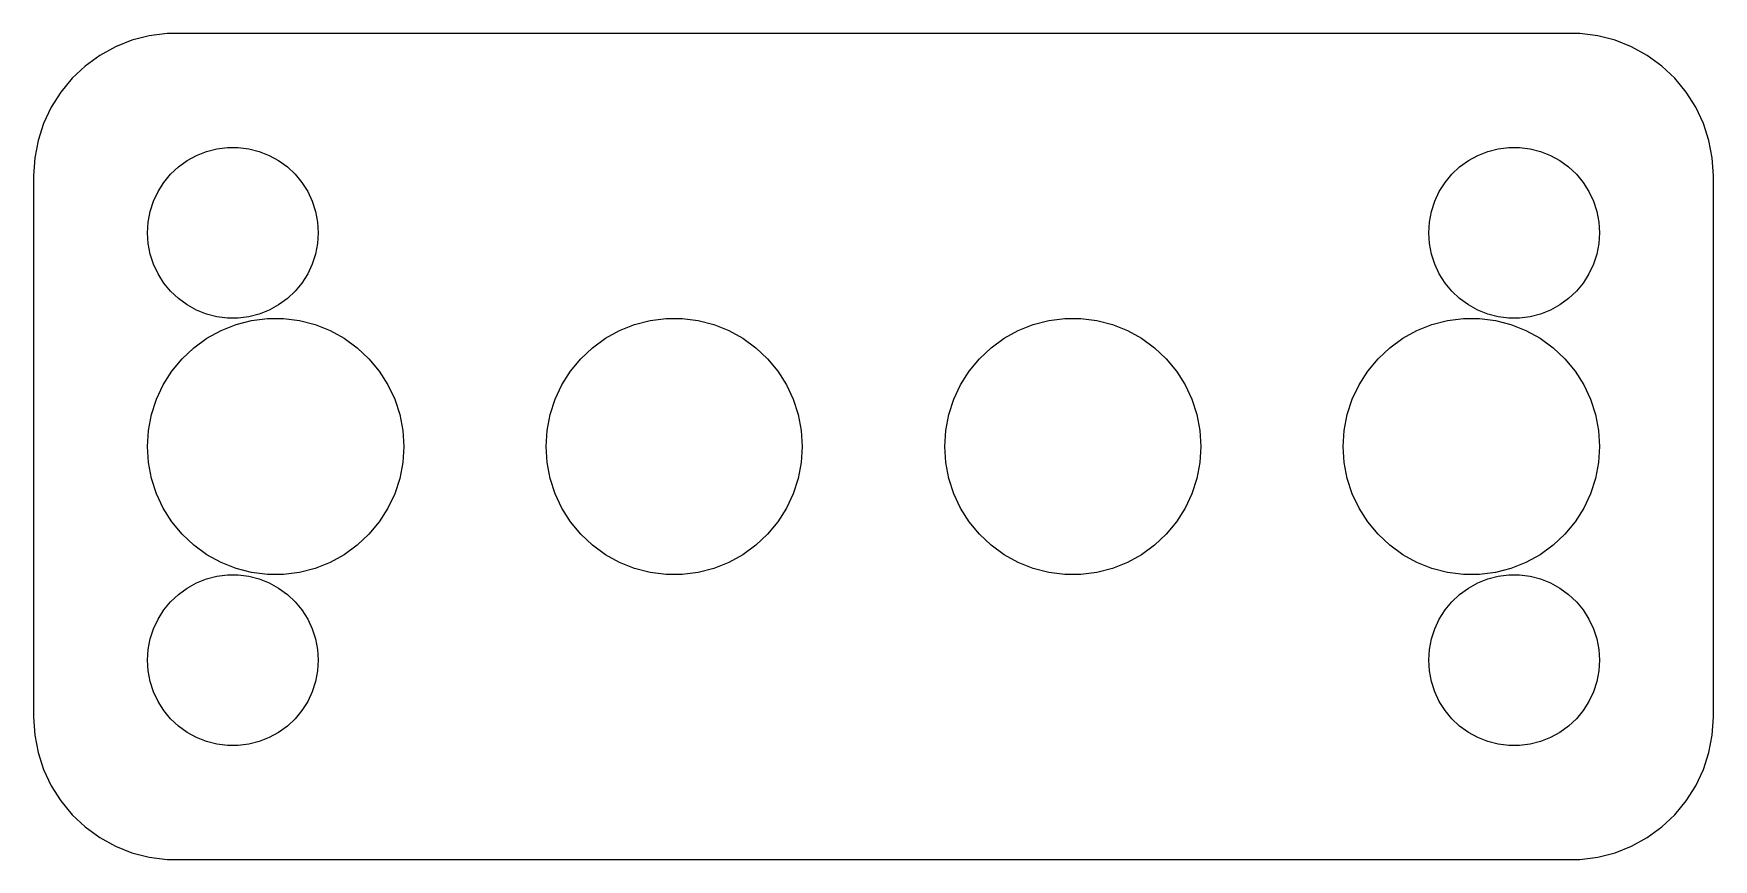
# Model space of a CAD drawing. Header units: metres. Extents: x -29.5 to 29.5, y -14.5 to 14.5.
import ezdxf

# ---------------------------------------------------------------- set-up
doc = ezdxf.new("R2010")
doc.units = ezdxf.units.M

msp = doc.modelspace()

# ---------------------------------------------------------------- linework, layer by layer
for p, q in [((-26.0451, 14.2553), (-26.6289, 14.0241)), ((-25.4369, 14.4114), (-26.0451, 14.2553)), ((-24.8139, 14.4901), (-25.4369, 14.4114)), ((24.8139, 14.4901), (-24.8139, 14.4901)), ((25.4369, 14.4114), (24.8139, 14.4901)), ((26.0451, 14.2553), (25.4369, 14.4114)), ((26.6289, 14.0241), (26.0451, 14.2553)), ((-27.1791, 13.7216), (-27.6871, 13.3526)), ((-26.6289, 14.0241), (-27.1791, 13.7216)), ((27.1791, 13.7216), (26.6289, 14.0241)), ((27.6871, 13.3526), (27.1791, 13.7216)), ((-27.6871, 13.3526), (-28.1448, 12.9227)), ((28.1448, 12.9227), (27.6871, 13.3526)), ((-28.5451, 12.4389), (-28.8815, 11.9088)), ((-28.1448, 12.9227), (-28.5451, 12.4389)), ((28.5451, 12.4389), (28.1448, 12.9227)), ((28.8815, 11.9088), (28.5451, 12.4389)), ((-28.8815, 11.9088), (-29.1489, 11.3406)), ((29.1489, 11.3406), (28.8815, 11.9088)), ((-29.1489, 11.3406), (-29.3429, 10.7434)), ((29.3429, 10.7434), (29.1489, 11.3406)), ((-29.3429, 10.7434), (-29.4606, 10.1267)), ((29.4606, 10.1267), (29.3429, 10.7434)), ((-29.4606, 10.1267), (-29.5, 9.5)), ((-24.4123, 9.81154), (-24.1075, 10.033)), ((-24.1075, 10.033), (-23.7773, 10.2145)), ((-23.7773, 10.2145), (-23.427, 10.3532)), ((-23.427, 10.3532), (-23.0621, 10.4469)), ((-23.0621, 10.4469), (-22.6884, 10.4941)), ((-22.6884, 10.4941), (-22.3116, 10.4941)), ((-22.3116, 10.4941), (-21.9379, 10.4469)), ((-21.9379, 10.4469), (-21.5729, 10.3532)), ((-21.5729, 10.3532), (-21.2227, 10.2145)), ((-21.2227, 10.2145), (-20.8925, 10.033)), ((-20.8925, 10.033), (-20.5877, 9.81154)), ((20.5877, 9.81154), (20.8925, 10.033)), ((20.8925, 10.033), (21.2227, 10.2145)), ((21.2227, 10.2145), (21.5729, 10.3532)), ((21.5729, 10.3532), (21.9379, 10.4469)), ((21.9379, 10.4469), (22.3116, 10.4941)), ((22.3116, 10.4941), (22.6884, 10.4941)), ((22.6884, 10.4941), (23.0621, 10.4469)), ((23.0621, 10.4469), (23.427, 10.3532)), ((23.427, 10.3532), (23.7773, 10.2145)), ((23.7773, 10.2145), (24.1075, 10.033)), ((24.1075, 10.033), (24.4123, 9.81154)), ((29.5, 9.5), (29.4606, 10.1267)), ((-29.5, 9.5), (-29.5, -9.5)), ((-24.927, 9.26335), (-24.6869, 9.55363)), ((-24.6869, 9.55363), (-24.4123, 9.81154)), ((-20.5877, 9.81154), (-20.3131, 9.55363)), ((-20.3131, 9.55363), (-20.0729, 9.26335)), ((20.0729, 9.26335), (20.3131, 9.55363)), ((20.3131, 9.55363), (20.5877, 9.81154)), ((24.4123, 9.81154), (24.6869, 9.55363)), ((24.6869, 9.55363), (24.927, 9.26335)), ((29.5, -9.5), (29.5, 9.5)), ((-25.2893, 8.60437), (-25.1289, 8.94525)), ((-25.1289, 8.94525), (-24.927, 9.26335)), ((-20.0729, 9.26335), (-19.8711, 8.94525)), ((-19.8711, 8.94525), (-19.7107, 8.60437)), ((19.7107, 8.60437), (19.8711, 8.94525)), ((19.8711, 8.94525), (20.0729, 9.26335)), ((24.927, 9.26335), (25.1289, 8.94525)), ((25.1289, 8.94525), (25.2893, 8.60437)), ((-25.4057, 8.24606), (-25.2893, 8.60437)), ((-19.7107, 8.60437), (-19.5942, 8.24606)), ((19.5942, 8.24606), (19.7107, 8.60437)), ((25.2893, 8.60437), (25.4057, 8.24606)), ((-25.5, 7.5), (-25.4763, 7.87599)), ((-25.4763, 7.87599), (-25.4057, 8.24606)), ((-19.5942, 8.24606), (-19.5237, 7.87599)), ((-19.5237, 7.87599), (-19.5, 7.5)), ((19.5, 7.5), (19.5237, 7.87599)), ((19.5237, 7.87599), (19.5942, 8.24606)), ((25.4057, 8.24606), (25.4763, 7.87599)), ((25.4763, 7.87599), (25.5, 7.5)), ((-25.4763, 7.12399), (-25.5, 7.5)), ((-25.4057, 6.75392), (-25.4763, 7.12399)), ((-19.5237, 7.12399), (-19.5942, 6.75392)), ((-19.5, 7.5), (-19.5237, 7.12399)), ((19.5237, 7.12399), (19.5, 7.5)), ((19.5942, 6.75392), (19.5237, 7.12399)), ((25.4763, 7.12399), (25.4057, 6.75392)), ((25.5, 7.5), (25.4763, 7.12399)), ((-25.2893, 6.39561), (-25.4057, 6.75392)), ((-19.5942, 6.75392), (-19.7107, 6.39561)), ((19.7107, 6.39561), (19.5942, 6.75392)), ((25.4057, 6.75392), (25.2893, 6.39561)), ((-25.1289, 6.05473), (-25.2893, 6.39561)), ((-24.927, 5.73663), (-25.1289, 6.05473)), ((-19.8711, 6.05473), (-20.0729, 5.73663)), ((-19.7107, 6.39561), (-19.8711, 6.05473)), ((19.8711, 6.05473), (19.7107, 6.39561)), ((20.0729, 5.73663), (19.8711, 6.05473)), ((25.1289, 6.05473), (24.927, 5.73663)), ((25.2893, 6.39561), (25.1289, 6.05473)), ((-24.6869, 5.44635), (-24.927, 5.73663)), ((-24.4123, 5.18845), (-24.6869, 5.44635)), ((-20.3131, 5.44635), (-20.5877, 5.18845)), ((-20.0729, 5.73663), (-20.3131, 5.44635)), ((20.3131, 5.44635), (20.0729, 5.73663)), ((20.5877, 5.18845), (20.3131, 5.44635)), ((24.6869, 5.44635), (24.4123, 5.18845)), ((24.927, 5.73663), (24.6869, 5.44635)), ((-24.1075, 4.96701), (-24.4123, 5.18845)), ((-23.7773, 4.78551), (-24.1075, 4.96701)), ((-23.427, 4.64682), (-23.7773, 4.78551)), ((-21.2227, 4.78551), (-21.5729, 4.64682)), ((-20.8925, 4.96701), (-21.2227, 4.78551)), ((-20.5877, 5.18845), (-20.8925, 4.96701)), ((20.8925, 4.96701), (20.5877, 5.18845)), ((21.2227, 4.78551), (20.8925, 4.96701)), ((21.5729, 4.64682), (21.2227, 4.78551)), ((23.7773, 4.78551), (23.427, 4.64682)), ((24.1075, 4.96701), (23.7773, 4.78551)), ((24.4123, 5.18845), (24.1075, 4.96701)), ((-23.0621, 4.55313), (-23.427, 4.64682)), ((-22.6884, 4.50591), (-23.0621, 4.55313)), ((-22.916, 4.07172), (-22.3906, 4.27974)), ((-22.3116, 4.50591), (-22.6884, 4.50591)), ((-22.3906, 4.27974), (-21.8432, 4.42029)), ((-21.9379, 4.55313), (-22.3116, 4.50591)), ((-21.5729, 4.64682), (-21.9379, 4.55313)), ((-21.8432, 4.42029), (-21.2825, 4.49112)), ((-21.2825, 4.49112), (-20.7174, 4.49112)), ((-20.7174, 4.49112), (-20.1568, 4.42029)), ((-20.1568, 4.42029), (-19.6094, 4.27974)), ((-19.6094, 4.27974), (-19.084, 4.07172)), ((-8.916, 4.07172), (-8.39056, 4.27974)), ((-8.39056, 4.27974), (-7.8432, 4.42029)), ((-7.8432, 4.42029), (-7.28255, 4.49112)), ((-7.28255, 4.49112), (-6.71744, 4.49112)), ((-6.71744, 4.49112), (-6.15678, 4.42029)), ((-6.15678, 4.42029), (-5.60942, 4.27974)), ((-5.60942, 4.27974), (-5.08398, 4.07172)), ((5.08398, 4.07172), (5.60942, 4.27974)), ((5.60942, 4.27974), (6.15678, 4.42029)), ((6.15678, 4.42029), (6.71744, 4.49112)), ((6.71744, 4.49112), (7.28255, 4.49112)), ((7.28255, 4.49112), (7.8432, 4.42029)), ((7.8432, 4.42029), (8.39056, 4.27974)), ((8.39056, 4.27974), (8.916, 4.07172)), ((19.084, 4.07172), (19.6094, 4.27974)), ((19.6094, 4.27974), (20.1568, 4.42029)), ((20.1568, 4.42029), (20.7174, 4.49112)), ((20.7174, 4.49112), (21.2825, 4.49112)), ((21.2825, 4.49112), (21.8432, 4.42029)), ((21.9379, 4.55313), (21.5729, 4.64682)), ((21.8432, 4.42029), (22.3906, 4.27974)), ((22.3116, 4.50591), (21.9379, 4.55313)), ((22.6884, 4.50591), (22.3116, 4.50591)), ((22.3906, 4.27974), (22.916, 4.07172)), ((23.0621, 4.55313), (22.6884, 4.50591)), ((23.427, 4.64682), (23.0621, 4.55313)), ((-23.8684, 3.4673), (-23.4112, 3.79947)), ((-23.4112, 3.79947), (-22.916, 4.07172)), ((-19.084, 4.07172), (-18.5888, 3.79947)), ((-18.5888, 3.79947), (-18.1316, 3.4673)), ((-9.86839, 3.4673), (-9.41121, 3.79947)), ((-9.41121, 3.79947), (-8.916, 4.07172)), ((-5.08398, 4.07172), (-4.58878, 3.79947)), ((-4.58878, 3.79947), (-4.13159, 3.4673)), ((4.13159, 3.4673), (4.58878, 3.79947)), ((4.58878, 3.79947), (5.08398, 4.07172)), ((8.916, 4.07172), (9.41121, 3.79947)), ((9.41121, 3.79947), (9.86839, 3.4673)), ((18.1316, 3.4673), (18.5888, 3.79947)), ((18.5888, 3.79947), (19.084, 4.07172)), ((22.916, 4.07172), (23.4112, 3.79947)), ((23.4112, 3.79947), (23.8684, 3.4673)), ((-24.6406, 2.64502), (-24.2803, 3.08046)), ((-24.2803, 3.08046), (-23.8684, 3.4673)), ((-18.1316, 3.4673), (-17.7196, 3.08046)), ((-17.7196, 3.08046), (-17.3594, 2.64502)), ((-10.6406, 2.64502), (-10.2803, 3.08046)), ((-10.2803, 3.08046), (-9.86839, 3.4673)), ((-4.13159, 3.4673), (-3.71964, 3.08046)), ((-3.71964, 3.08046), (-3.35942, 2.64502)), ((3.35942, 2.64502), (3.71964, 3.08046)), ((3.71964, 3.08046), (4.13159, 3.4673)), ((9.86839, 3.4673), (10.2803, 3.08046)), ((10.2803, 3.08046), (10.6406, 2.64502)), ((17.3594, 2.64502), (17.7196, 3.08046)), ((17.7196, 3.08046), (18.1316, 3.4673)), ((23.8684, 3.4673), (24.2803, 3.08046)), ((24.2803, 3.08046), (24.6406, 2.64502)), ((-24.9434, 2.16788), (-24.6406, 2.64502)), ((-17.3594, 2.64502), (-17.0566, 2.16788)), ((-10.9434, 2.16788), (-10.6406, 2.64502)), ((-3.35942, 2.64502), (-3.05661, 2.16788)), ((3.05661, 2.16788), (3.35942, 2.64502)), ((10.6406, 2.64502), (10.9434, 2.16788)), ((17.0566, 2.16788), (17.3594, 2.64502)), ((24.6406, 2.64502), (24.9434, 2.16788)), ((-25.184, 1.65656), (-24.9434, 2.16788)), ((-17.0566, 2.16788), (-16.816, 1.65656)), ((-11.184, 1.65656), (-10.9434, 2.16788)), ((-3.05661, 2.16788), (-2.81599, 1.65656)), ((2.81599, 1.65656), (3.05661, 2.16788)), ((10.9434, 2.16788), (11.184, 1.65656)), ((16.816, 1.65656), (17.0566, 2.16788)), ((24.9434, 2.16788), (25.184, 1.65656)), ((-25.3586, 1.11909), (-25.184, 1.65656)), ((-16.816, 1.65656), (-16.6414, 1.11909)), ((-11.3586, 1.11909), (-11.184, 1.65656)), ((-2.81599, 1.65656), (-2.64137, 1.11909)), ((2.64137, 1.11909), (2.81599, 1.65656)), ((11.184, 1.65656), (11.3586, 1.11909)), ((16.6414, 1.11909), (16.816, 1.65656)), ((25.184, 1.65656), (25.3586, 1.11909)), ((-25.4645, 0.564), (-25.3586, 1.11909)), ((-16.6414, 1.11909), (-16.5355, 0.564)), ((-11.4645, 0.564), (-11.3586, 1.11909)), ((-2.64137, 1.11909), (-2.53548, 0.564)), ((2.53548, 0.564), (2.64137, 1.11909)), ((11.3586, 1.11909), (11.4645, 0.564)), ((16.5355, 0.564), (16.6414, 1.11909)), ((25.3586, 1.11909), (25.4645, 0.564)), ((-25.5, 0), (-25.4645, 0.564)), ((-25.4645, -0.564), (-25.5, 0)), ((-16.5355, 0.564), (-16.5, 0)), ((-16.5, 0), (-16.5355, -0.564)), ((-11.5, 0), (-11.4645, 0.564)), ((-11.4645, -0.564), (-11.5, 0)), ((-2.53548, 0.564), (-2.5, 0)), ((-2.5, 0), (-2.53548, -0.564)), ((2.5, 0), (2.53548, 0.564)), ((2.53548, -0.564), (2.5, 0)), ((11.4645, 0.564), (11.5, 0)), ((11.5, 0), (11.4645, -0.564)), ((16.5, 0), (16.5355, 0.564)), ((16.5355, -0.564), (16.5, 0)), ((25.4645, 0.564), (25.5, 0)), ((25.5, 0), (25.4645, -0.564)), ((-25.3586, -1.11909), (-25.4645, -0.564)), ((-16.5355, -0.564), (-16.6414, -1.11909)), ((-11.3586, -1.11909), (-11.4645, -0.564)), ((-2.53548, -0.564), (-2.64137, -1.11909)), ((2.64137, -1.11909), (2.53548, -0.564)), ((11.4645, -0.564), (11.3586, -1.11909)), ((16.6414, -1.11909), (16.5355, -0.564)), ((25.4645, -0.564), (25.3586, -1.11909)), ((-25.184, -1.65656), (-25.3586, -1.11909)), ((-16.6414, -1.11909), (-16.816, -1.65656)), ((-11.184, -1.65656), (-11.3586, -1.11909)), ((-2.64137, -1.11909), (-2.81599, -1.65656)), ((2.81599, -1.65656), (2.64137, -1.11909)), ((11.3586, -1.11909), (11.184, -1.65656)), ((16.816, -1.65656), (16.6414, -1.11909)), ((25.3586, -1.11909), (25.184, -1.65656)), ((-24.9434, -2.16788), (-25.184, -1.65656)), ((-16.816, -1.65656), (-17.0566, -2.16788)), ((-10.9434, -2.16788), (-11.184, -1.65656)), ((-2.81599, -1.65656), (-3.05661, -2.16788)), ((3.05661, -2.16788), (2.81599, -1.65656)), ((11.184, -1.65656), (10.9434, -2.16788)), ((17.0566, -2.16788), (16.816, -1.65656)), ((25.184, -1.65656), (24.9434, -2.16788)), ((-24.6406, -2.64502), (-24.9434, -2.16788)), ((-17.0566, -2.16788), (-17.3594, -2.64502)), ((-10.6406, -2.64502), (-10.9434, -2.16788)), ((-3.05661, -2.16788), (-3.35942, -2.64502)), ((3.35942, -2.64502), (3.05661, -2.16788)), ((10.9434, -2.16788), (10.6406, -2.64502)), ((17.3594, -2.64502), (17.0566, -2.16788)), ((24.9434, -2.16788), (24.6406, -2.64502)), ((-24.2803, -3.08046), (-24.6406, -2.64502)), ((-17.3594, -2.64502), (-17.7196, -3.08046)), ((-10.2803, -3.08046), (-10.6406, -2.64502)), ((-3.35942, -2.64502), (-3.71964, -3.08046)), ((3.71964, -3.08046), (3.35942, -2.64502)), ((10.6406, -2.64502), (10.2803, -3.08046)), ((17.7196, -3.08046), (17.3594, -2.64502)), ((24.6406, -2.64502), (24.2803, -3.08046)), ((-23.8684, -3.4673), (-24.2803, -3.08046)), ((-23.4112, -3.79947), (-23.8684, -3.4673)), ((-18.1316, -3.4673), (-18.5888, -3.79947)), ((-17.7196, -3.08046), (-18.1316, -3.4673)), ((-9.86839, -3.4673), (-10.2803, -3.08046)), ((-9.41121, -3.79947), (-9.86839, -3.4673)), ((-4.13159, -3.4673), (-4.58878, -3.79947)), ((-3.71964, -3.08046), (-4.13159, -3.4673)), ((4.13159, -3.4673), (3.71964, -3.08046)), ((4.58878, -3.79947), (4.13159, -3.4673)), ((9.86839, -3.4673), (9.41121, -3.79947)), ((10.2803, -3.08046), (9.86839, -3.4673)), ((18.1316, -3.4673), (17.7196, -3.08046)), ((18.5888, -3.79947), (18.1316, -3.4673)), ((23.8684, -3.4673), (23.4112, -3.79947)), ((24.2803, -3.08046), (23.8684, -3.4673)), ((-22.916, -4.07172), (-23.4112, -3.79947)), ((-22.3906, -4.27974), (-22.916, -4.07172)), ((-19.084, -4.07172), (-19.6094, -4.27974)), ((-18.5888, -3.79947), (-19.084, -4.07172)), ((-8.916, -4.07172), (-9.41121, -3.79947)), ((-8.39056, -4.27974), (-8.916, -4.07172)), ((-5.08398, -4.07172), (-5.60942, -4.27974)), ((-4.58878, -3.79947), (-5.08398, -4.07172)), ((5.08398, -4.07172), (4.58878, -3.79947)), ((5.60942, -4.27974), (5.08398, -4.07172)), ((8.916, -4.07172), (8.39056, -4.27974)), ((9.41121, -3.79947), (8.916, -4.07172)), ((19.084, -4.07172), (18.5888, -3.79947)), ((19.6094, -4.27974), (19.084, -4.07172)), ((22.916, -4.07172), (22.3906, -4.27974)), ((23.4112, -3.79947), (22.916, -4.07172)), ((-23.7773, -4.78551), (-23.427, -4.64682)), ((-23.427, -4.64682), (-23.0621, -4.55313)), ((-23.0621, -4.55313), (-22.6884, -4.50591)), ((-22.6884, -4.50591), (-22.3116, -4.50591)), ((-21.8432, -4.42029), (-22.3906, -4.27974)), ((-22.3116, -4.50591), (-21.9379, -4.55313)), ((-21.9379, -4.55313), (-21.5729, -4.64682)), ((-21.2825, -4.49112), (-21.8432, -4.42029)), ((-21.5729, -4.64682), (-21.2227, -4.78551)), ((-20.7174, -4.49112), (-21.2825, -4.49112)), ((-20.1568, -4.42029), (-20.7174, -4.49112)), ((-19.6094, -4.27974), (-20.1568, -4.42029)), ((-7.8432, -4.42029), (-8.39056, -4.27974)), ((-7.28255, -4.49112), (-7.8432, -4.42029)), ((-6.71744, -4.49112), (-7.28255, -4.49112)), ((-6.15678, -4.42029), (-6.71744, -4.49112)), ((-5.60942, -4.27974), (-6.15678, -4.42029)), ((6.15678, -4.42029), (5.60942, -4.27974)), ((6.71744, -4.49112), (6.15678, -4.42029)), ((7.28255, -4.49112), (6.71744, -4.49112)), ((7.8432, -4.42029), (7.28255, -4.49112)), ((8.39056, -4.27974), (7.8432, -4.42029)), ((20.1568, -4.42029), (19.6094, -4.27974)), ((20.7174, -4.49112), (20.1568, -4.42029)), ((21.2825, -4.49112), (20.7174, -4.49112)), ((21.2227, -4.78551), (21.5729, -4.64682)), ((21.8432, -4.42029), (21.2825, -4.49112)), ((21.5729, -4.64682), (21.9379, -4.55313)), ((22.3906, -4.27974), (21.8432, -4.42029)), ((21.9379, -4.55313), (22.3116, -4.50591)), ((22.3116, -4.50591), (22.6884, -4.50591)), ((22.6884, -4.50591), (23.0621, -4.55313)), ((23.0621, -4.55313), (23.427, -4.64682)), ((23.427, -4.64682), (23.7773, -4.78551)), ((-24.6869, -5.44635), (-24.4123, -5.18845)), ((-24.4123, -5.18845), (-24.1075, -4.96701)), ((-24.1075, -4.96701), (-23.7773, -4.78551)), ((-21.2227, -4.78551), (-20.8925, -4.96701)), ((-20.8925, -4.96701), (-20.5877, -5.18845)), ((-20.5877, -5.18845), (-20.3131, -5.44635)), ((20.3131, -5.44635), (20.5877, -5.18845)), ((20.5877, -5.18845), (20.8925, -4.96701)), ((20.8925, -4.96701), (21.2227, -4.78551)), ((23.7773, -4.78551), (24.1075, -4.96701)), ((24.1075, -4.96701), (24.4123, -5.18845)), ((24.4123, -5.18845), (24.6869, -5.44635)), ((-25.1289, -6.05473), (-24.927, -5.73663)), ((-24.927, -5.73663), (-24.6869, -5.44635)), ((-20.3131, -5.44635), (-20.0729, -5.73663)), ((-20.0729, -5.73663), (-19.8711, -6.05473)), ((19.8711, -6.05473), (20.0729, -5.73663)), ((20.0729, -5.73663), (20.3131, -5.44635)), ((24.6869, -5.44635), (24.927, -5.73663)), ((24.927, -5.73663), (25.1289, -6.05473)), ((-25.4057, -6.75392), (-25.2893, -6.39561)), ((-25.2893, -6.39561), (-25.1289, -6.05473)), ((-19.8711, -6.05473), (-19.7107, -6.39561)), ((-19.7107, -6.39561), (-19.5942, -6.75392)), ((19.5942, -6.75392), (19.7107, -6.39561)), ((19.7107, -6.39561), (19.8711, -6.05473)), ((25.1289, -6.05473), (25.2893, -6.39561)), ((25.2893, -6.39561), (25.4057, -6.75392)), ((-25.4763, -7.12399), (-25.4057, -6.75392)), ((-19.5942, -6.75392), (-19.5237, -7.12399)), ((19.5237, -7.12399), (19.5942, -6.75392)), ((25.4057, -6.75392), (25.4763, -7.12399)), ((-25.5, -7.5), (-25.4763, -7.12399)), ((-25.4763, -7.87599), (-25.5, -7.5)), ((-19.5237, -7.12399), (-19.5, -7.5)), ((-19.5, -7.5), (-19.5237, -7.87599)), ((19.5, -7.5), (19.5237, -7.12399)), ((19.5237, -7.87599), (19.5, -7.5)), ((25.4763, -7.12399), (25.5, -7.5)), ((25.5, -7.5), (25.4763, -7.87599)), ((-25.4057, -8.24606), (-25.4763, -7.87599)), ((-25.2893, -8.60437), (-25.4057, -8.24606)), ((-19.5942, -8.24606), (-19.7107, -8.60437)), ((-19.5237, -7.87599), (-19.5942, -8.24606)), ((19.5942, -8.24606), (19.5237, -7.87599)), ((19.7107, -8.60437), (19.5942, -8.24606)), ((25.4057, -8.24606), (25.2893, -8.60437)), ((25.4763, -7.87599), (25.4057, -8.24606)), ((-25.1289, -8.94525), (-25.2893, -8.60437)), ((-19.7107, -8.60437), (-19.8711, -8.94525)), ((19.8711, -8.94525), (19.7107, -8.60437)), ((25.2893, -8.60437), (25.1289, -8.94525)), ((-24.927, -9.26335), (-25.1289, -8.94525)), ((-24.6869, -9.55363), (-24.927, -9.26335)), ((-20.0729, -9.26335), (-20.3131, -9.55363)), ((-19.8711, -8.94525), (-20.0729, -9.26335)), ((20.0729, -9.26335), (19.8711, -8.94525)), ((20.3131, -9.55363), (20.0729, -9.26335)), ((24.927, -9.26335), (24.6869, -9.55363)), ((25.1289, -8.94525), (24.927, -9.26335)), ((-29.5, -9.5), (-29.4606, -10.1267)), ((-24.4123, -9.81154), (-24.6869, -9.55363)), ((-24.1075, -10.033), (-24.4123, -9.81154)), ((-20.5877, -9.81154), (-20.8925, -10.033)), ((-20.3131, -9.55363), (-20.5877, -9.81154)), ((20.5877, -9.81154), (20.3131, -9.55363)), ((20.8925, -10.033), (20.5877, -9.81154)), ((24.4123, -9.81154), (24.1075, -10.033)), ((24.6869, -9.55363), (24.4123, -9.81154)), ((29.4606, -10.1267), (29.5, -9.5)), ((-29.4606, -10.1267), (-29.3429, -10.7434)), ((-23.7773, -10.2145), (-24.1075, -10.033)), ((-23.427, -10.3532), (-23.7773, -10.2145)), ((-23.0621, -10.4469), (-23.427, -10.3532)), ((-22.6884, -10.4941), (-23.0621, -10.4469)), ((-22.3116, -10.4941), (-22.6884, -10.4941)), ((-21.9379, -10.4469), (-22.3116, -10.4941)), ((-21.5729, -10.3532), (-21.9379, -10.4469)), ((-21.2227, -10.2145), (-21.5729, -10.3532)), ((-20.8925, -10.033), (-21.2227, -10.2145)), ((21.2227, -10.2145), (20.8925, -10.033)), ((21.5729, -10.3532), (21.2227, -10.2145)), ((21.9379, -10.4469), (21.5729, -10.3532)), ((22.3116, -10.4941), (21.9379, -10.4469)), ((22.6884, -10.4941), (22.3116, -10.4941)), ((23.0621, -10.4469), (22.6884, -10.4941)), ((23.427, -10.3532), (23.0621, -10.4469)), ((23.7773, -10.2145), (23.427, -10.3532)), ((24.1075, -10.033), (23.7773, -10.2145)), ((29.3429, -10.7434), (29.4606, -10.1267)), ((-29.3429, -10.7434), (-29.1489, -11.3406)), ((29.1489, -11.3406), (29.3429, -10.7434)), ((-29.1489, -11.3406), (-28.8815, -11.9088)), ((28.8815, -11.9088), (29.1489, -11.3406)), ((-28.8815, -11.9088), (-28.5451, -12.4389)), ((28.5451, -12.4389), (28.8815, -11.9088)), ((-28.5451, -12.4389), (-28.1448, -12.9227)), ((-28.1448, -12.9227), (-27.6871, -13.3526)), ((27.6871, -13.3526), (28.1448, -12.9227)), ((28.1448, -12.9227), (28.5451, -12.4389)), ((-27.6871, -13.3526), (-27.1791, -13.7216)), ((27.1791, -13.7216), (27.6871, -13.3526)), ((-27.1791, -13.7216), (-26.6289, -14.0241)), ((-26.6289, -14.0241), (-26.0451, -14.2553)), ((26.0451, -14.2553), (26.6289, -14.0241)), ((26.6289, -14.0241), (27.1791, -13.7216)), ((-26.0451, -14.2553), (-25.4369, -14.4114)), ((-25.4369, -14.4114), (-24.8139, -14.4901)), ((-24.8139, -14.4901), (24.8139, -14.4901)), ((24.8139, -14.4901), (25.4369, -14.4114)), ((25.4369, -14.4114), (26.0451, -14.2553))]:
    msp.add_line(p, q)

doc.saveas('drawing.dxf')
